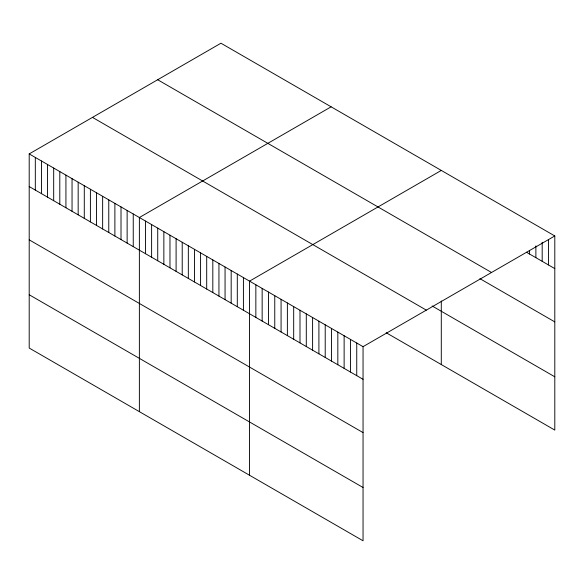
<?xml version="1.0" encoding="UTF-8"?>
<svg xmlns="http://www.w3.org/2000/svg" width="584" height="584" viewBox="0 0 584 584"><rect width="100%" height="100%" fill="white"/><g stroke="black" fill="none" stroke-linecap="round" stroke-linejoin="round"><path stroke-width="0.88" d="M29.2 153.913L363.051 346.662L363.051 540.791L29.2 348.042L29.2 153.913L220.949 43.209L554.8 235.958L554.8 430.087L386.206 332.749M331.121 106.814L139.372 217.525L139.372 411.647M441.292 170.426L249.543 281.13L249.543 475.259M363.051 346.662L554.8 235.958M526.425 252.222L554.8 268.603M157.673 79.745L491.524 272.487M479.917 278.656L554.8 321.893M432.109 305.958L554.8 376.797M92.476 117.384L426.327 310.133M29.2 186.559L363.051 379.308M29.2 239.849L363.051 432.598M29.2 294.752L363.051 487.501M548.493 239.571L548.493 264.961M542.186 242.28L542.186 261.318M535.878 245.893L535.878 257.683M529.579 250.412L529.579 254.04M441.292 300.964L441.292 364.547M356.744 343.02L356.744 375.665M350.437 339.384L350.437 372.03M344.129 335.742L344.129 368.387M337.829 332.099L337.829 364.744M331.522 328.456L331.522 361.102M325.215 324.821L325.215 357.466M318.908 321.178L318.908 353.824M312.601 317.535L312.601 350.181M306.293 313.893L306.293 346.538M299.993 310.257L299.993 342.903M293.686 306.615L293.686 339.26M287.379 302.972L287.379 335.618M281.072 299.329L281.072 331.975M274.765 295.694L274.765 328.339M268.457 292.051L268.457 324.697M262.15 288.408L262.15 321.054M255.85 284.766L255.85 317.419M243.418 277.597L243.418 310.243M237.301 274.064L237.301 306.709M231.176 270.531L231.176 303.176M225.059 266.99L225.059 299.643M218.942 263.457L218.942 296.103M212.817 259.924L212.817 292.569M206.699 256.391L206.699 289.036M200.575 252.857L200.575 285.503M194.457 249.324L194.457 281.97M188.333 245.791L188.333 278.437M182.215 242.258L182.215 274.903M176.098 238.725L176.098 271.37M169.973 235.191L169.973 267.837M163.856 231.658L163.856 264.304M157.731 228.125L157.731 260.771M151.614 224.592L151.614 257.237M145.489 221.059L145.489 253.704M133.247 213.985L133.247 246.638M127.13 210.452L127.13 243.097M121.012 206.918L121.012 239.564M114.887 203.385L114.887 236.031M108.77 199.852L108.77 232.498M102.645 196.319L102.645 228.964M96.528 192.786L96.528 225.431M90.403 189.252L90.403 221.898M84.286 185.719L84.286 218.365M78.168 182.186L78.168 214.832M72.044 178.653L72.044 211.298M65.926 175.12L65.926 207.765M59.802 171.587L59.802 204.232M53.684 168.053L53.684 200.699M47.559 164.52L47.559 197.166M41.442 160.98L41.442 193.625M35.317 157.446L35.317 190.092"/></g></svg>
